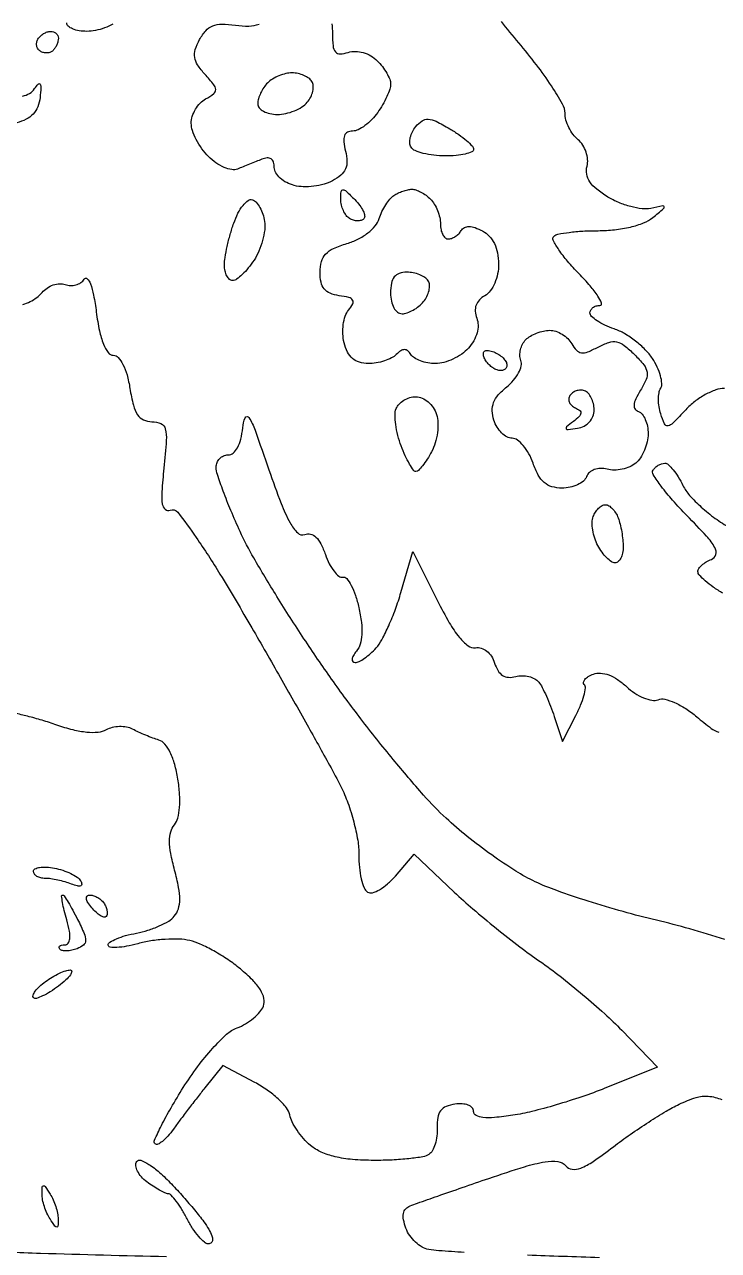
# Model space of a CAD drawing. Extents: x 0 to 102, y 0 to 135.
# Drawn here: x 57.27 to 64.34, y 50.69 to 63.18 of the extents above; entities that cross this region are included whole.
import ezdxf

# ---------------------------------------------------------------- set-up
doc = ezdxf.new("R2010")
doc.units = 0
doc.header["$MEASUREMENT"] = 0

msp = doc.modelspace()

# ---------------------------------------------------------------- linework, layer by layer
for points in [[(58.167286, 63.18563, -0.038972), (58.083022, 63.14686, -0.038058), (57.990127, 63.120427, -0.050329), (57.902657, 63.1116, -0.040059), (57.823988, 63.117913, -0.059356), (57.757553, 63.136925, -0.078065), (57.712367, 63.164822, -0.218865), (57.6972, 63.197812, -0.246311)], [(64.39771, 59.474955, 0.085212), (64.30888, 59.459162, 0.039336), (64.201587, 59.410654, 0.037469), (64.09402, 59.340466, 0.042613), (64.003028, 59.25768, -0.007329), (63.871561, 59.119931, -0.158032), (63.822441, 59.094321, -0.33989), (63.786822, 59.113235, -0.030018), (63.747807, 59.214623, -0.039301), (63.730855, 59.287423, -0.037689), (63.725185, 59.363015, -0.040107), (63.730633, 59.430412, -0.098505), (63.747931, 59.476763, 0.161233), (63.759574, 59.525638, 0.04716), (63.745553, 59.602644, 0.042044), (63.712232, 59.691602, 0.034415), (63.662527, 59.780205, 0.051057), (63.59074, 59.868604, 0.031875), (63.490616, 59.956948, 0.031803), (63.379582, 60.032206, 0.049203), (63.274535, 60.080861, -0.025736), (63.179738, 60.119484, -0.035737), (63.099713, 60.164224, -0.038797), (63.042493, 60.208523, -0.211692), (63.027, 60.243476, -0.132365), (63.034843, 60.272582, -0.100565), (63.056895, 60.29738, -0.087854), (63.089882, 60.314063, -0.073372), (63.128769, 60.3198, 0.526474), (63.144865, 60.343246, 0.054165), (63.108116, 60.414558, 0.032162), (63.029382, 60.518479, 0.015209), (62.915549, 60.642379, -0.017147), (62.798999, 60.770227, -0.027844), (62.71016, 60.887274, -0.026899), (62.652669, 60.983231, -0.329003), (62.658679, 61.023079, -0.149703), (62.701558, 61.045851, -0.0157), (62.815092, 61.064127, -0.01834), (62.954876, 61.076957, -0.013714), (63.10953, 61.0812, 0.027529), (63.278527, 61.090512, 0.031167), (63.438491, 61.118366, 0.034043), (63.574082, 61.160722, 0.077798), (63.66648, 61.214379, 0.002963), (63.777754, 61.305718, 0.277425), (63.784371, 61.324644, 0.410379), (63.77069, 61.333746, 0.004246), (63.646894, 61.308611, -0.081418), (63.558448, 61.30451, -0.035434), (63.44253, 61.326441, -0.033867), (63.319974, 61.36781, -0.038303), (63.209297, 61.424003, -0.032239), (63.095792, 61.503475, -0.075289), (63.025651, 61.579494, -0.103398), (62.99417, 61.656332, -0.110083), (62.997135, 61.737531, 0.08446), (63.003177, 61.806607, 0.061331), (62.98753, 61.882329, 0.060636), (62.953655, 61.952923, 0.077542), (62.905982, 62.006919, -0.061811), (62.855158, 62.060972, -0.044131), (62.812205, 62.132155, -0.044581), (62.782922, 62.208642, -0.069242), (62.7732, 62.278506, 0.131164), (62.748599, 62.370673, 0.014963), (62.634771, 62.555666, 0.017257), (62.482419, 62.77087, 0.013245), (62.301951, 62.995399, -0.009589), (62.125089, 63.212176, -0.015677)], [(60.39691, 63.189299, -0.037279), (60.4044, 63.088979, 0.023738), (60.410452, 62.961572, 0.151501), (60.435089, 62.902585, 0.236513), (60.482089, 62.88216, 0.06328), (60.564685, 62.897271, -0.08257), (60.638192, 62.907822, -0.06438), (60.718094, 62.895681, -0.061953), (60.795276, 62.862766, -0.064724), (60.860785, 62.812329, -0.033719), (60.912759, 62.752829, -0.032947), (60.956704, 62.686438, -0.034771), (60.98726, 62.623073, -0.095238), (60.9966, 62.574481, -0.082874), (60.987971, 62.522775, -0.023872), (60.957914, 62.447188, -0.023311), (60.91531, 62.363899, -0.022899), (60.864903, 62.284424, -0.040172), (60.805368, 62.212483, -0.041172), (60.735551, 62.151632, -0.04461), (60.666248, 62.109577, -0.114563), (60.609491, 62.0964, 0.119081), (60.556486, 62.083595, 0.191444), (60.526292, 62.049057, 0.115097), (60.519462, 61.987721, 0.031916), (60.537115, 61.891851, -0.050891), (60.552207, 61.787923, -0.114559), (60.537598, 61.710117, -0.115188), (60.49028, 61.646973, -0.051781), (60.403947, 61.588558, -0.056072), (60.318429, 61.554463, -0.036319), (60.213826, 61.533831, -0.036306), (60.107268, 61.528547, -0.055777), (60.01582, 61.540918, -0.058478), (59.937959, 61.570468, -0.064883), (59.872013, 61.616474, -0.073986), (59.827372, 61.671187, -0.134979), (59.8122, 61.726363, 0.077568), (59.803841, 61.779921, 0.172169), (59.779156, 61.81235, 0.168698), (59.739138, 61.822351, 0.073928), (59.6853, 61.809351, 0.000074), (59.627984, 61.786148, 0.000045), (59.560321, 61.758737, 0.000045), (59.49328, 61.731564, 0.00008), (59.438041, 61.709159, -0.141387), (59.379304, 61.702994, -0.057202), (59.301414, 61.726289, -0.050486), (59.218084, 61.772439, -0.044713), (59.141941, 61.836059, -0.041412), (59.074688, 61.915481, -0.035931), (59.017824, 62.008644, -0.037587), (58.978661, 62.101004, -0.081657), (58.9662, 62.176796, -0.077874), (58.977041, 62.245981, -0.05608), (59.009172, 62.317373, -0.055892), (59.05653, 62.380108, -0.075719), (59.112489, 62.42366, 0.032888), (59.19517, 62.477353, 0.243644), (59.214999, 62.518286, 0.164635), (59.196466, 62.568556, 0.014006), (59.105746, 62.674626, -0.035904), (59.030778, 62.77047, -0.110474), (59.00103, 62.846724, -0.117738), (59.007543, 62.925492, -0.043653), (59.051581, 63.02846, -0.058664), (59.11397, 63.117993, -0.116361), (59.184322, 63.167514, -0.098211), (59.277688, 63.185069, -0.033962), (59.415102, 63.174352, 0.040332), (59.553159, 63.165351, 0.087383), (59.65724, 63.185351, 0.090193)], [(57.248191, 62.452355, 0.084115), (57.320055, 62.480123, 0.11051), (57.371041, 62.528262, -0.038656), (57.408196, 62.57504, -0.497132), (57.427291, 62.573116, -0.156787), (57.43564, 62.538494, -0.011091), (57.425928, 62.438268, -0.064454), (57.401817, 62.342855, -0.091961), (57.355546, 62.268995, -0.090231), (57.285113, 62.215699, -0.059872), (57.1896, 62.18103, 0.073445)], [(57.251083, 60.329358, 0.044602), (57.324765, 60.358208, 0.043936), (57.393735, 60.400508, 0.060099), (57.446595, 60.45055, -0.070666), (57.497629, 60.496866, -0.065793), (57.560754, 60.528494, -0.069929), (57.625902, 60.541257, -0.105446), (57.68284, 60.532285, 0.084137), (57.736534, 60.521483, 0.078641), (57.792133, 60.528543, 0.081592), (57.84106, 60.551942, 0.102433), (57.875532, 60.588376, -0.482476), (57.905982, 60.591991, -0.109799), (57.938675, 60.541117, -0.040725), (57.971146, 60.424266, -0.01444), (57.998945, 60.252842, 0.017769), (58.031191, 60.062036, 0.043041), (58.071892, 59.925139, 0.064017), (58.119127, 59.839263, 0.239441), (58.172399, 59.8122, -0.21434), (58.222769, 59.789568, -0.065788), (58.270606, 59.718863, -0.049032), (58.311781, 59.611257, -0.027233), (58.341513, 59.4738, 0.021699), (58.376439, 59.303215, 0.085222), (58.419616, 59.205319, 0.141204), (58.480106, 59.153867, 0.10647), (58.565848, 59.1354, -0.107522), (58.656636, 59.115648, -0.226402), (58.701867, 59.061626, -0.081191), (58.712216, 58.946606, -0.007638), (58.687328, 58.663118, 0.008663), (58.666501, 58.420185, 0.054245), (58.671503, 58.295812, 0.181248), (58.700946, 58.242824, 0.274451), (58.75153, 58.234177, -0.331748), (58.828292, 58.212582, -0.012374), (59.016122, 57.955597, -0.0151), (59.258811, 57.582104, -0.005401), (59.582858, 57.035609, -0.001579), (59.871697, 56.532618, -0.001789), (60.14551, 56.048266, -0.001628), (60.375404, 55.635036, -0.009887), (60.489476, 55.418398, -0.029721), (60.561238, 55.251218, -0.021988), (60.621116, 55.059063, -0.022373), (60.661665, 54.871912, -0.045639), (60.673282, 54.722149, 0.02712), (60.678423, 54.595057, 0.033897), (60.697511, 54.478573, 0.036101), (60.726256, 54.386417, 0.162069), (60.761983, 54.343644, 0.2123), (60.811053, 54.33697, 0.060147), (60.883617, 54.367937, 0.04925), (60.965645, 54.426736, 0.035037), (61.045279, 54.507168), (61.235446, 54.72825), (61.644773, 54.343279, 0.011803), (61.83513, 54.172534, 0.006916), (62.070542, 53.97677, 0.006914), (62.311578, 53.787356, 0.011673), (62.5194, 53.636188, -0.01446), (62.724159, 53.485496, -0.009029), (62.955489, 53.297884, -0.009059), (63.176967, 53.104573, -0.016243), (63.350557, 52.936855), (63.716414, 52.559643), (63.179488, 52.344696, -0.01356), (62.94465, 52.257996, -0.010281), (62.68279, 52.175271, -0.010416), (62.43366, 52.107769, -0.023734), (62.242581, 52.069769, -0.013329), (62.055066, 52.046742, -0.048909), (61.935596, 52.047005, -0.100378), (61.867373, 52.068111, -0.274252), (61.8426, 52.109878, 0.196929), (61.827776, 52.146056, 0.107049), (61.78694, 52.172796, 0.07753), (61.725439, 52.186014, 0.04955), (61.65225, 52.182934, 0.060988), (61.561844, 52.158603, 0.135412), (61.505685, 52.115563, 0.125505), (61.477017, 52.047375, 0.048782), (61.471782, 51.9444, -0.042118), (61.468573, 51.858883, -0.044565), (61.451006, 51.77677, -0.048978), (61.422762, 51.709537, -0.123964), (61.387182, 51.670745, -0.105195), (61.325195, 51.646542, -0.013685), (61.183772, 51.627295, -0.015444), (61.012484, 51.614077, -0.012349), (60.8274, 51.61011, -0.020022), (60.607028, 51.619659, -0.037258), (60.430527, 51.647748, -0.046297), (60.290213, 51.695, -0.069771), (60.180831, 51.763072, -0.037763), (60.109195, 51.832742, -0.03126), (60.04381, 51.916758, -0.032356), (59.9935, 52.001815, -0.069912), (59.968926, 52.073594, 0.121952), (59.935273, 52.146404, 0.036797), (59.851647, 52.23631, 0.034448), (59.739561, 52.326789, 0.031401), (59.612697, 52.404132), (59.287105, 52.575592), (59.105502, 52.349739, 0.003895), (59.025803, 52.249022, 0.00262), (58.936274, 52.132804, 0.002638), (58.850805, 52.019408, 0.005225), (58.784423, 51.928393, -0.0255), (58.727568, 51.856732, -0.042881), (58.672123, 51.803673, -0.055612), (58.62547, 51.773994, -0.316031), (58.597985, 51.778337, -0.317191), (58.591026, 51.815005, -0.009255), (58.662756, 51.96532, -0.01541), (58.760007, 52.145658, -0.009609), (58.884425, 52.351068, -0.018879), (59.031174, 52.564848, -0.023401), (59.184069, 52.751571, -0.024634), (59.32612, 52.894542, -0.09429), (59.43258, 52.960011, 0.043313), (59.518732, 53.001615, 0.038555), (59.600067, 53.058892, 0.040603), (59.665248, 53.12232, 0.088091), (59.701178, 53.18197, 0.146642), (59.706994, 53.25917, 0.085065), (59.671713, 53.346051, 0.057577), (59.593072, 53.445216, 0.023929), (59.46636, 53.560322, 0.024253), (59.339184, 53.655226, 0.020296), (59.19578, 53.743545, 0.020776), (59.057854, 53.813585, 0.051461), (58.950588, 53.849788, 0.047818), (58.842092, 53.863653, 0.022936), (58.701584, 53.86164, 0.022499), (58.553957, 53.846056, 0.029817), (58.421838, 53.817925, -0.0199), (58.306158, 53.790887, -0.035111), (58.208806, 53.779186, -0.042929), (58.139025, 53.781726, -0.378863), (58.1202, 53.803004, -0.263857), (58.137071, 53.832749, -0.034201), (58.204682, 53.867136, -0.032613), (58.297607, 53.899687, -0.021575), (58.407799, 53.925324, 0.029912), (58.525096, 53.954682, 0.028697), (58.639733, 53.998151, 0.029935), (58.736143, 54.048302, 0.084841), (58.793499, 54.097481, 0.097582), (58.834694, 54.173216, 0.074179), (58.849365, 54.266777, 0.050176), (58.837771, 54.391334, 0.01749), (58.797, 54.567, -0.018006), (58.757604, 54.73754, -0.046442), (58.745225, 54.863193, -0.066992), (58.757414, 54.957598, -0.108052), (58.794512, 55.029302, 0.114117), (58.828925, 55.097816, 0.040665), (58.846147, 55.206651, 0.034872), (58.846951, 55.342111, 0.023701), (58.82984, 55.495394, 0.028022), (58.797361, 55.644413, 0.045597), (58.751567, 55.765433, 0.056903), (58.696866, 55.851422, 0.150207), (58.636978, 55.891725, -0.015401), (58.575306, 55.912503, -0.008749), (58.501974, 55.941222, -0.008729), (58.429047, 55.972764, -0.014236), (58.368476, 56.002334, 0.076072), (58.307666, 56.023215, 0.05174), (58.234586, 56.028745, 0.051239), (58.161005, 56.019107, 0.069503), (58.098636, 55.994814, -0.106048), (58.016739, 55.969579, -0.046802), (57.902888, 55.970256, -0.037563), (57.76214, 55.995078, -0.02138), (57.59656, 56.044925, 0.010533), (57.446609, 56.093637, 0.011163), (57.2976, 56.134989, 0.010829), (57.167928, 56.164903, 0.049123)], [(64.401966, 53.85987, 0.009153), (64.044083, 53.968423, 0.011014), (63.7038, 54.056824, -0.010194), (63.364593, 54.144351, -0.008646), (63.009967, 54.250255, -0.008743), (62.690227, 54.357985, -0.024103), (62.470416, 54.44851, -0.030894), (62.271885, 54.557131, -0.014148), (62.026571, 54.721629, -0.01395), (61.777232, 54.909954, -0.018707), (61.56284, 55.09505, -0.024639), (61.332487, 55.331696, -0.008508), (61.022948, 55.695015, -0.008429), (60.694809, 56.107698, -0.009684), (60.39599, 56.5128, -0.007957), (60.114364, 56.92422, -0.007322), (59.83788, 57.355853, -0.007335), (59.602696, 57.747851, -0.023916), (59.463516, 58.016569, -0.008199), (59.370263, 58.228984, -0.010415), (59.291533, 58.428149, -0.0086), (59.232256, 58.596566, -0.080479), (59.22, 58.672219, -0.096381), (59.229267, 58.719845, -0.097281), (59.255702, 58.760345, -0.098545), (59.29516, 58.787462, -0.101761), (59.34154, 58.797, 0.178159), (59.393619, 58.816165, 0.092995), (59.43769, 58.870653, 0.065439), (59.47076, 58.957468, 0.034073), (59.48984, 59.07195, -0.076808), (59.516103, 59.174661, -0.605976), (59.55371, 59.177582, -0.053976), (59.615518, 59.049919, -0.003186), (59.757833, 58.643288, 0.008522), (59.880986, 58.303098, 0.035483), (59.972906, 58.10545, 0.068782), (60.050406, 58.002138, 0.297393), (60.121831, 57.986786, -0.156248), (60.180715, 57.990112, -0.129616), (60.235705, 57.959254, -0.083255), (60.286224, 57.890762, -0.033501), (60.331912, 57.783419, 0.03277), (60.371995, 57.688864, 0.04729), (60.420285, 57.612007, 0.057747), (60.469155, 57.561693, 0.225517), (60.51014, 57.551621, -0.279941), (60.549933, 57.537399, -0.049494), (60.595463, 57.468314, -0.041039), (60.638801, 57.366317, -0.02608), (60.672942, 57.241793, -0.023197), (60.69887, 57.08989, -0.044241), (60.703109, 56.966196, -0.057027), (60.686584, 56.868821, -0.103035), (60.648858, 56.797643, 0.039212), (60.617099, 56.752622, 0.103968), (60.604447, 56.715534, 0.21837), (60.611919, 56.692083, 0.211154), (60.634729, 56.682, 0.119075), (60.675012, 56.691731, 0.032722), (60.731395, 56.72549, 0.031114), (60.79221, 56.773386, 0.028062), (60.848869, 56.83005, 0.059869), (60.907835, 56.914478, 0.01737), (60.9778, 57.057368, 0.017196), (61.046024, 57.225152, 0.017582), (61.102008, 57.395999), (61.222853, 57.813899), (61.473793, 57.311399, 0.014902), (61.594057, 57.087524, 0.039527), (61.696815, 56.937893, 0.059043), (61.785995, 56.851059, 0.208714), (61.861855, 56.832286, -0.120766), (61.919765, 56.828142, -0.091451), (61.976054, 56.797813, -0.080585), (62.023562, 56.745085, -0.066402), (62.055845, 56.676502, 0.058075), (62.090755, 56.599026, 0.115712), (62.137311, 56.550993, 0.127859), (62.196966, 56.531469, 0.0796), (62.270645, 56.538632, -0.063536), (62.336725, 56.547196, -0.05893), (62.404614, 56.539302, -0.062998), (62.464039, 56.516982, -0.105111), (62.50493, 56.482916, -0.046866), (62.539777, 56.428919, -0.013668), (62.583035, 56.339845, -0.013606), (62.62648, 56.236382, -0.014174), (62.663603, 56.1321), (62.745925, 55.8783), (62.883089, 56.142524, 0.021653), (62.931916, 56.247455, 0.031394), (62.964969, 56.344124, 0.032162), (62.981052, 56.422502, 0.235063), (62.969217, 56.457783, -0.245368), (62.961717, 56.481675, -0.1356), (62.975272, 56.50998, -0.080527), (63.010219, 56.539054, -0.041725), (63.061496, 56.563812, -0.112072), (63.134184, 56.574292, -0.070317), (63.218358, 56.555432, -0.05857), (63.308532, 56.508735, -0.039859), (63.398853, 56.436511, 0.042614), (63.482824, 56.37012, 0.048075), (63.573635, 56.321943, 0.054115), (63.65797, 56.297367, 0.136295), (63.721103, 56.303414, -0.151754), (63.789102, 56.307854, -0.045167), (63.888844, 56.274103, -0.039925), (64.002022, 56.212807, -0.030843), (64.11478, 56.129232, 0.012012), (64.261958, 56.01131, 0.09293), (64.340391, 55.97185, 0.250256)], [(64.3806, 57.387643, -0.019242), (64.283397, 57.450227, -0.026307), (64.201354, 57.514313, -0.025201), (64.141063, 57.572323, -0.190839), (64.1268, 57.608332, -0.154491), (64.136587, 57.639251, -0.056797), (64.167361, 57.673875, -0.049479), (64.212045, 57.706582, -0.041666), (64.26488, 57.732084, 0.241895), (64.308623, 57.780992, 0.193685), (64.29951, 57.852035, 0.058448), (64.215307, 57.968257, 0.00864), (64.015007, 58.178568, -0.013592), (63.869457, 58.334456, -0.021207), (63.753754, 58.477088, -0.0167), (63.670846, 58.596798, -0.289153), (63.67042, 58.642233, -0.068226), (63.692566, 58.669075, -0.052448), (63.723076, 58.691789, -0.05343), (63.756881, 58.707226, -0.08058), (63.788777, 58.7124, -0.188384), (63.824667, 58.69838, -0.035011), (63.874159, 58.645889, -0.033194), (63.926385, 58.572679, -0.024937), (63.974134, 58.485979, 0.068925), (64.042048, 58.384806, 0.02744), (64.160289, 58.266157, 0.026521), (64.303755, 58.150327, 0.030144), (64.452872, 58.055603)], [(61.747394, 50.672986, -0.002545), (61.488409, 50.689499, -0.027527), (61.384393, 50.702443, -0.088667), (61.317268, 50.727381, -0.054731), (61.249631, 50.777944, -0.052722), (61.1917, 50.844779, -0.06371), (61.15327, 50.918315, -0.038117), (61.128582, 51.004782, -0.096083), (61.127908, 51.069972, -0.137025), (61.150625, 51.116571, -0.120184), (61.195265, 51.147481, -0.007286), (61.268983, 51.174544, -0.00051), (61.47687, 51.247204, -0.000723), (61.724984, 51.333238, -0.000544), (61.998032, 51.427143, -0.007046), (62.360568, 51.545701, -0.034767), (62.569636, 51.595196, -0.069017), (62.700629, 51.59849, -0.193719), (62.779851, 51.555686, 0.192261), (62.845651, 51.519894, 0.12508), (62.932536, 51.531304, 0.056612), (63.059621, 51.599504, 0.01164), (63.265708, 51.749425, -0.010736), (63.437296, 51.874724, -0.008819), (63.625627, 52.001265, -0.008929), (63.802839, 52.111413, -0.023245), (63.935172, 52.182302, -0.033091), (64.107444, 52.250939, -0.102919), (64.231062, 52.264326, -0.073663), (64.371799, 52.229242, -0.011666)], [(56.755913, 50.698688, 0.010331), (57.430513, 50.664806, 0.001772), (58.712916, 50.631485, -0.00169)], [(63.124598, 50.618921, -0.000428), (62.749998, 50.631067, -0.000492), (62.3925, 50.643316, -0.002563)]]:
    msp.add_lwpolyline(points, format="xyb")
for points in [[(57.532993, 63.1116, -0.087308), (57.563389, 63.106252, -0.094392), (57.589215, 63.090891, -0.100145), (57.606491, 63.067994, -0.112153), (57.6126, 63.0411, -0.063383), (57.608661, 63.010155, -0.039128), (57.596708, 62.975417, -0.038722), (57.579213, 62.942382, -0.055296), (57.5585, 62.9165, -0.10298), (57.53224, 62.899289, -0.077824), (57.498501, 62.891759, -0.074487), (57.462632, 62.894795, -0.08028), (57.43022, 62.908246, -0.105322), (57.405642, 62.931767, -0.099213), (57.392128, 62.963758, -0.096347), (57.391779, 62.999293, -0.093091), (57.404713, 63.032846, -0.064898), (57.429234, 63.062971, -0.051896), (57.462473, 63.088466, -0.05343), (57.498942, 63.105806, -0.08447)], [(59.993327, 62.6886, 0.057991), (59.9295, 62.681172, 0.038945), (59.859484, 62.658778, 0.039073), (59.794154, 62.625961, 0.060518), (59.74452, 62.58708, 0.047088), (59.705665, 62.540126, 0.037433), (59.672821, 62.483075, 0.038655), (59.650299, 62.425049, 0.073375), (59.643, 62.37558, 0.177244), (59.658361, 62.333609, 0.092447), (59.702085, 62.297907, 0.072555), (59.767185, 62.273736, 0.052713), (59.844141, 62.2656, 0.053644), (59.928657, 62.274694, 0.042865), (60.016231, 62.301788, 0.04432), (60.093756, 62.34159, 0.078959), (60.147524, 62.388794, 0.05732), (60.182559, 62.442478, 0.06058), (60.203701, 62.50174, 0.067771), (60.208519, 62.557403, 0.126816), (60.19519, 62.600294, 0.099282), (60.163578, 62.634126, 0.052303), (60.11338, 62.66266, 0.049116), (60.053715, 62.682051, 0.054069)], [(61.598415, 62.119563, -0.018759), (61.691938, 62.059475, -0.025781), (61.770871, 61.998198, -0.024431), (61.829034, 61.942856, -0.192683), (61.8426, 61.90896, -0.307468), (61.825105, 61.883199, -0.038393), (61.757087, 61.862093, -0.034557), (61.663066, 61.847398, -0.021492), (61.551493, 61.8426, -0.028076), (61.436047, 61.849088, -0.034471), (61.329867, 61.86854, -0.036888), (61.245713, 61.896787, -0.156159), (61.20581, 61.930906, -0.126064), (61.192431, 61.973734, -0.067899), (61.19708, 62.029197, -0.060783), (61.217983, 62.088168, -0.057732), (61.252732, 62.141509, -0.070061), (61.31736, 62.200305, -0.166948), (61.379159, 62.217239, -0.100825), (61.459006, 62.195623, -0.017057)], [(61.21233, 61.502905, -0.087398), (61.253591, 61.496256, -0.037648), (61.304888, 61.473998, -0.035771), (61.357276, 61.441433, -0.039453), (61.40268, 61.40268, -0.062206), (61.441566, 61.352695, -0.039117), (61.474379, 61.286249, -0.038823), (61.496763, 61.214623, -0.056383), (61.5042, 61.14888, 0.050304), (61.510077, 61.090609, 0.070278), (61.527585, 61.041332, 0.090409), (61.553418, 61.008185, 0.184152), (61.583807, 60.9966, 0.089841), (61.618129, 61.002817, 0.053217), (61.65543, 61.021518, 0.050997), (61.689882, 61.048981, 0.06066), (61.715841, 61.081429, -0.138779), (61.749493, 61.112244, -0.120421), (61.796248, 61.122991, -0.083248), (61.857117, 61.111924, -0.036372), (61.932334, 61.078452, -0.083221), (62.001738, 61.02487, -0.072927), (62.05365, 60.949265, -0.065554), (62.085652, 60.854341, -0.048601), (62.0964, 60.744027, -0.048894), (62.086333, 60.641332, -0.052875), (62.056529, 60.545346, -0.058474), (62.011576, 60.467474, -0.105447), (61.95643, 60.419076, 0.074547), (61.900594, 60.375829, 0.104237), (61.867416, 60.322344, 0.104294), (61.858658, 60.260042, 0.074698), (61.87387, 60.191138, -0.090684), (61.887361, 60.119256, -0.068618), (61.876745, 60.039519, -0.062705), (61.843173, 59.958909, -0.053975), (61.789228, 59.884565, -0.057975), (61.72064, 59.82448, -0.041506), (61.632094, 59.773709, -0.042034), (61.538217, 59.739052, -0.067508), (61.453781, 59.7276, -0.043439), (61.375585, 59.734406, -0.044671), (61.300498, 59.754617, -0.048796), (61.239071, 59.784269, -0.118038), (61.203544, 59.819571, 0.075363), (61.171961, 59.856765, 0.181024), (61.138624, 59.869243, 0.150038), (61.10079, 59.857628, 0.047458), (61.054731, 59.819571, -0.080759), (61.005728, 59.784274, -0.037729), (60.933092, 59.754617, -0.036108), (60.850421, 59.734383, -0.041987), (60.769792, 59.7276, -0.070181), (60.679159, 59.740384, -0.108364), (60.609855, 59.7779, -0.100199), (60.559051, 59.84349, -0.053399), (60.523465, 59.940199, -0.05019), (60.510158, 60.030938, -0.045516), (60.514484, 60.125611, -0.048255), (60.534687, 60.21072, -0.091057), (60.569091, 60.272067, 0.048672), (60.611499, 60.334663, 0.276303), (60.609918, 60.373237, 0.190227), (60.572086, 60.399944, 0.024492), (60.472788, 60.419019, -0.060637), (60.38049, 60.443763, -0.126423), (60.320947, 60.487595, -0.120046), (60.288063, 60.556412, -0.05175), (60.2775, 60.6582, -0.06544), (60.29172, 60.766385, -0.12387), (60.334219, 60.842743, -0.099836), (60.415049, 60.900135, -0.033036), (60.552287, 60.950599, 0.04517), (60.664117, 60.994825, 0.047714), (60.764008, 61.057762, 0.052339), (60.840356, 61.130642, 0.100849), (60.88094, 61.204399, -0.034757), (60.908503, 61.275151, -0.030408), (60.946697, 61.344768, -0.031631), (60.989135, 61.403488, -0.074944), (61.029152, 61.439455, -0.035819), (61.07178, 61.46335, -0.026471), (61.121879, 61.483732, -0.026979), (61.171526, 61.497981, -0.052794)], [(60.632014, 61.397443, -0.035106), (60.682939, 61.338816, -0.053354), (60.717512, 61.280933, -0.069648), (60.732214, 61.232155, -0.239178), (60.722243, 61.201643, -0.125554), (60.6953, 61.185653, -0.076805), (60.658458, 61.180744, -0.068758), (60.617667, 61.187248, -0.064627), (60.579229, 61.204621, -0.093758), (60.544674, 61.236207, -0.052917), (60.515505, 61.28514, -0.050257), (60.495693, 61.342719, -0.057804), (60.489, 61.400421, -0.023635), (60.49279, 61.48055, -0.392789), (60.51105, 61.496817, -0.185397), (60.542883, 61.483826, -0.007828)], [(59.589166, 61.395668, -0.132664), (59.628026, 61.370121, -0.053377), (59.66519, 61.31793, -0.047846), (59.695272, 61.249933, -0.04383), (59.712975, 61.175432, -0.067724), (59.713885, 61.088284, -0.035327), (59.692754, 60.981532, -0.034356), (59.65506, 60.87316, -0.044185), (59.605275, 60.780209, -0.025901), (59.547383, 60.701113, -0.032175), (59.485388, 60.634291, -0.0338), (59.427789, 60.586661, -0.157117), (59.38725, 60.5736, -0.182654), (59.355701, 60.585523, -0.090865), (59.328878, 60.619594, -0.070769), (59.310705, 60.670263, -0.050814), (59.3046, 60.730176, -0.040289), (59.310936, 60.808683, -0.014044), (59.332276, 60.920149, -0.013844), (59.362748, 61.042061, -0.015704), (59.398816, 61.15702, -0.033567), (59.441912, 61.258235, -0.050954), (59.493596, 61.338609, -0.065567), (59.545595, 61.388685, -0.242967)], [(61.160807, 60.6582, 0.081061), (61.08492, 60.645816, 0.147833), (61.034171, 60.609809, 0.120661), (61.005524, 60.545664, 0.044995), (60.9966, 60.4467, 0.048454), (61.004782, 60.362472, 0.077647), (61.029404, 60.294733, 0.103057), (61.066993, 60.250914, 0.165587), (61.113141, 60.2352, 0.084657), (61.165186, 60.244076, 0.043781), (61.225482, 60.271388, 0.04187), (61.284193, 60.311256, 0.049504), (61.331924, 60.358394, 0.05732), (61.366959, 60.412078, 0.06058), (61.388101, 60.47134, 0.067771), (61.392919, 60.527003, 0.126816), (61.37959, 60.569894, 0.10792), (61.346852, 60.603752, 0.050939), (61.29281, 60.63226, 0.047157), (61.227668, 60.651656, 0.048823)], [(62.616716, 60.066, -0.080581), (62.679022, 60.055893, -0.056251), (62.743737, 60.025898, -0.055602), (62.80098, 59.981702, -0.073133), (62.841191, 59.929484, 0.060369), (62.889548, 59.863271, 0.17528), (62.939269, 59.837866, 0.128302), (63.004251, 59.846353, 0.026585), (63.109502, 59.895677, -0.042122), (63.219424, 59.943087, -0.132044), (63.299034, 59.947905, -0.116841), (63.376067, 59.912131, -0.029512), (63.480061, 59.819739, -0.026085), (63.576136, 59.71308, -0.128301), (63.609318, 59.639933, -0.146013), (63.600333, 59.564986, -0.037257), (63.542828, 59.455538, 0.025092), (63.493606, 59.36714, 0.0921), (63.476335, 59.305744, 0.17803), (63.487399, 59.264458, 0.160057), (63.523074, 59.237942, -0.150294), (63.559918, 59.211633, -0.062681), (63.590963, 59.158298, -0.054236), (63.612084, 59.088435, -0.046336), (63.6192, 59.011809, -0.056666), (63.609875, 58.929793, -0.043435), (63.582055, 58.843905, -0.044528), (63.541188, 58.76711, -0.075147), (63.492751, 58.712774, -0.071941), (63.432268, 58.675767, -0.048853), (63.355216, 58.65127, -0.048581), (63.274272, 58.642075, -0.068057), (63.202114, 58.650766, 0.06572), (63.133868, 58.659309, 0.084132), (63.071596, 58.648325, 0.096339), (63.022747, 58.619404, 0.120011), (62.992819, 58.576151, -0.128977), (62.960483, 58.531138, -0.063411), (62.900484, 58.493131, -0.056567), (62.823924, 58.467334, -0.053046), (62.741831, 58.4586, -0.069755), (62.63981, 58.472903, -0.10867), (62.562001, 58.514912, -0.092001), (62.500549, 58.591566, -0.039232), (62.447477, 58.7124, 0.041266), (62.404349, 58.809518, 0.050116), (62.348096, 58.891646, 0.058063), (62.287885, 58.948202, 0.160894), (62.233402, 58.9662, -0.128571), (62.181002, 58.979901, -0.069098), (62.12744, 59.020573, -0.061526), (62.080871, 59.080517, -0.057624), (62.049054, 59.151299, -0.067239), (62.032407, 59.246533, -0.102), (62.046129, 59.32919, -0.089206), (62.093563, 59.407299, -0.041635), (62.17938, 59.4895, 0.045786), (62.248401, 59.556718, 0.054116), (62.299749, 59.631936, 0.062753), (62.327166, 59.703572, 0.152821), (62.323638, 59.759393, -0.087259), (62.313565, 59.811119, -0.062732), (62.319866, 59.869755, -0.061652), (62.340783, 59.926094, -0.076839), (62.373731, 59.971091, -0.064237), (62.420861, 60.00745, -0.039127), (62.484258, 60.03812, -0.038641), (62.553064, 60.059038, -0.054525)], [(62.047031, 59.845506, -0.049992), (62.098275, 59.819714, -0.054888), (62.141647, 59.784935, -0.062067), (62.171259, 59.746881, -0.13514), (62.181, 59.711499, -0.136183), (62.173019, 59.68274, -0.144673), (62.151489, 59.663, -0.118903), (62.118931, 59.655788, -0.075908), (62.080537, 59.662388, -0.068669), (62.03962, 59.682603, -0.047422), (61.999743, 59.715566, -0.047417), (61.966787, 59.755457, -0.068602), (61.946568, 59.796395, -0.108271), (61.942584, 59.83382, -0.257062), (61.958174, 59.85599, -0.161356), (61.993209, 59.860739, -0.045328)], [(62.971303, 59.450066, 0.08506), (62.930054, 59.456386, 0.075631), (62.887234, 59.449095, 0.077466), (62.849437, 59.429693, 0.097395), (62.822726, 59.400891, 0.123441), (62.811741, 59.366353, 0.121008), (62.818223, 59.330436, 0.108333), (62.841674, 59.298622, 0.083846), (62.878423, 59.275966, -0.069915), (62.92303, 59.250144, -0.269791), (62.934426, 59.221561, -0.167891), (62.916267, 59.186709, -0.028062), (62.8578, 59.137293, 0.010374), (62.78848, 59.082786, 0.375093), (62.78537, 59.064229, 0.293981), (62.804601, 59.055005, 0.008204), (62.9001, 59.068561, 0.079589), (62.968167, 59.090835, 0.090869), (63.022393, 59.132603, 0.093572), (63.057172, 59.189761, 0.090247), (63.0693, 59.256409, 0.056804), (63.062006, 59.320405, 0.060447), (63.040513, 59.379704, 0.067798), (63.008801, 59.425677, 0.128146)], [(61.25375, 59.3892, -0.104852), (61.317046, 59.375779, -0.071523), (61.379544, 59.336536, -0.067525), (61.431787, 59.278447, -0.0727), (61.4651, 59.209919, -0.070462), (61.479108, 59.126636, -0.039733), (61.473621, 59.024135, -0.038761), (61.451278, 58.919504, -0.050927), (61.414205, 58.829219, -0.018624), (61.369143, 58.75207, -0.026018), (61.32287, 58.686967, -0.02456), (61.280784, 58.638889, -0.203398), (61.254652, 58.6278, -0.245345), (61.229384, 58.640993, -0.02136), (61.189274, 58.704165, -0.024221), (61.146124, 58.788161, -0.016304), (61.104769, 58.887766, -0.027891), (61.070627, 58.996154, -0.028549), (61.049077, 59.106833, -0.029776), (61.041665, 59.204562, -0.095933), (61.052973, 59.268466, -0.099319), (61.082199, 59.314631, -0.066852), (61.131062, 59.353734, -0.063774), (61.191244, 59.38018, -0.071784)], [(63.184494, 58.2894, -0.140675), (63.218179, 58.279731, -0.060713), (63.25481, 58.250091, -0.053357), (63.28861, 58.206772, -0.04743), (63.314049, 58.155581, -0.03151), (63.333749, 58.092656, -0.017174), (63.350316, 58.013401, -0.017054), (63.361676, 57.931368, -0.025883), (63.3654, 57.859481, -0.048325), (63.359383, 57.797376, -0.068325), (63.341423, 57.74487, -0.088508), (63.314945, 57.709499, -0.190158), (63.283777, 57.6972, -0.153359), (63.245981, 57.709072, -0.044273), (63.198491, 57.748844, -0.040029), (63.150084, 57.805722, -0.033437), (63.108062, 57.873011, -0.043539), (63.07547, 57.949169, -0.039237), (63.05517, 58.032512, -0.041437), (63.049105, 58.11045, -0.090556), (63.06013, 58.169111, -0.052657), (63.083594, 58.215118, -0.056361), (63.115703, 58.254065, -0.063255), (63.151171, 58.280606, -0.129737)], [(57.57155, 54.587467, -0.032186), (57.657018, 54.565349, -0.0333), (57.73794, 54.532637, -0.035314), (57.803637, 54.494905, -0.106725), (57.839228, 54.457922, -0.100428), (57.851317, 54.42515, -0.362178), (57.840673, 54.407465, -0.149259), (57.806917, 54.40619, -0.026961), (57.746459, 54.425723, 0.02279), (57.681137, 54.447431, 0.016654), (57.606903, 54.465751, 0.016893), (57.535257, 54.478409, 0.035287), (57.478781, 54.4824, -0.058823), (57.432894, 54.487817, -0.07785), (57.394044, 54.503805, -0.096408), (57.368019, 54.527474, -0.161522), (57.3588, 54.555268, -0.286938), (57.374385, 54.580189, -0.075862), (57.421295, 54.594785, -0.053324), (57.490009, 54.597787, -0.031508)], [(57.654609, 54.3132, -0.250578), (57.67101, 54.30443, -0.008339), (57.712322, 54.240264, -0.014047), (57.759015, 54.160068, -0.009107), (57.808672, 54.064909, -0.013046), (57.876086, 53.920458, -0.108015), (57.890056, 53.84986, -0.221715), (57.867629, 53.804159, -0.078112), (57.802759, 53.766817, -0.038267), (57.749829, 53.751027, -0.045476), (57.698094, 53.744657, -0.051494), (57.654748, 53.747751, -0.154011), (57.628691, 53.761309, -0.150497), (57.61983, 53.778057, -0.260314), (57.624669, 53.792589, -0.139116), (57.644571, 53.802539, -0.046815), (57.677194, 53.8056, 0.236499), (57.712412, 53.823245, 0.14174), (57.729274, 53.868007, 0.068553), (57.724762, 53.945394, 0.021047), (57.6972, 54.0594, -0.010332), (57.671448, 54.156739, -0.01793), (57.654664, 54.238646, -0.012871), (57.645555, 54.303041, -0.448246)], [(57.935648, 54.3132, -0.085443), (57.974185, 54.306566, -0.053409), (58.015568, 54.286695, -0.051744), (58.053377, 54.257486, -0.0641), (58.081379, 54.222971, -0.04739), (58.099848, 54.185586, -0.058241), (58.109389, 54.147875, -0.069134), (58.109176, 54.11545, -0.161573), (58.098427, 54.094027, -0.274667), (58.075977, 54.088312, -0.066988), (58.039648, 54.104561, -0.05004), (57.996511, 54.137654, -0.030935), (57.952697, 54.184256, -0.030483), (57.91281, 54.238757, -0.110288), (57.898113, 54.278879, -0.256649), (57.907481, 54.302961, -0.176123)], [(57.73452, 53.549919, -0.434433), (57.748581, 53.53421, -0.137473), (57.736029, 53.50114, -0.050131), (57.688582, 53.448776, -0.019829), (57.613864, 53.386505, -0.021607), (57.530156, 53.327759, -0.03326), (57.452627, 53.28518, -0.035428), (57.389486, 53.26106, -0.276617), (57.360197, 53.268403, -0.299623), (57.355026, 53.293504, -0.064327), (57.377724, 53.334321, -0.047533), (57.421097, 53.382691, -0.028367), (57.480853, 53.431817, -0.024093), (57.550249, 53.477601, -0.024827), (57.623053, 53.516002, -0.025533), (57.689178, 53.542773, -0.088888)], [(58.7641, 51.370271, -0.008926), (58.884651, 51.239129, -0.009164), (58.999367, 51.104898, -0.008956), (59.094574, 50.984954, -0.037771), (59.144687, 50.90805, -0.029929), (59.175366, 50.843248, -0.102928), (59.183524, 50.797689, -0.214274), (59.170602, 50.770945, -0.17643), (59.140549, 50.76, -0.183859), (59.099344, 50.775682, -0.034236), (59.041679, 50.834554, -0.032636), (58.980407, 50.916619, -0.024717), (58.9239, 51.0138, 0.017351), (58.869162, 51.111212, 0.024315), (58.813208, 51.193837, 0.02222), (58.762344, 51.255676, 0.201191), (58.731377, 51.270291, -0.098189), (58.698276, 51.278378, -0.018169), (58.642122, 51.307024, -0.018866), (58.577997, 51.345968, -0.016212), (58.513578, 51.391562, -0.049593), (58.457675, 51.443376, -0.06544), (58.418857, 51.500909, -0.081184), (58.402042, 51.555106, -0.17485), (58.410918, 51.597292, -0.356971), (58.451785, 51.611357, -0.054309), (58.534816, 51.569932, -0.039432), (58.642295, 51.488208, -0.020169)], [(57.528, 51.2676, -0.038252), (57.559408, 51.209733, -0.027073), (57.585919, 51.1407, -0.027466), (57.604135, 51.071561, -0.050718), (57.610009, 51.0138, -0.012417), (57.608188, 50.940473, -0.399741), (57.596341, 50.9292, -0.246842), (57.577999, 50.938843, -0.007261), (57.528, 51.0138, -0.038252), (57.496592, 51.071667, -0.027073), (57.470081, 51.1407, -0.027466), (57.451865, 51.209839, -0.050718), (57.445991, 51.2676, -0.012417), (57.447812, 51.340927, -0.399741), (57.459659, 51.3522, -0.246842), (57.478001, 51.342557, -0.007261)]]:
    msp.add_lwpolyline(points, format="xyb", close=True)

doc.saveas('drawing.dxf')
